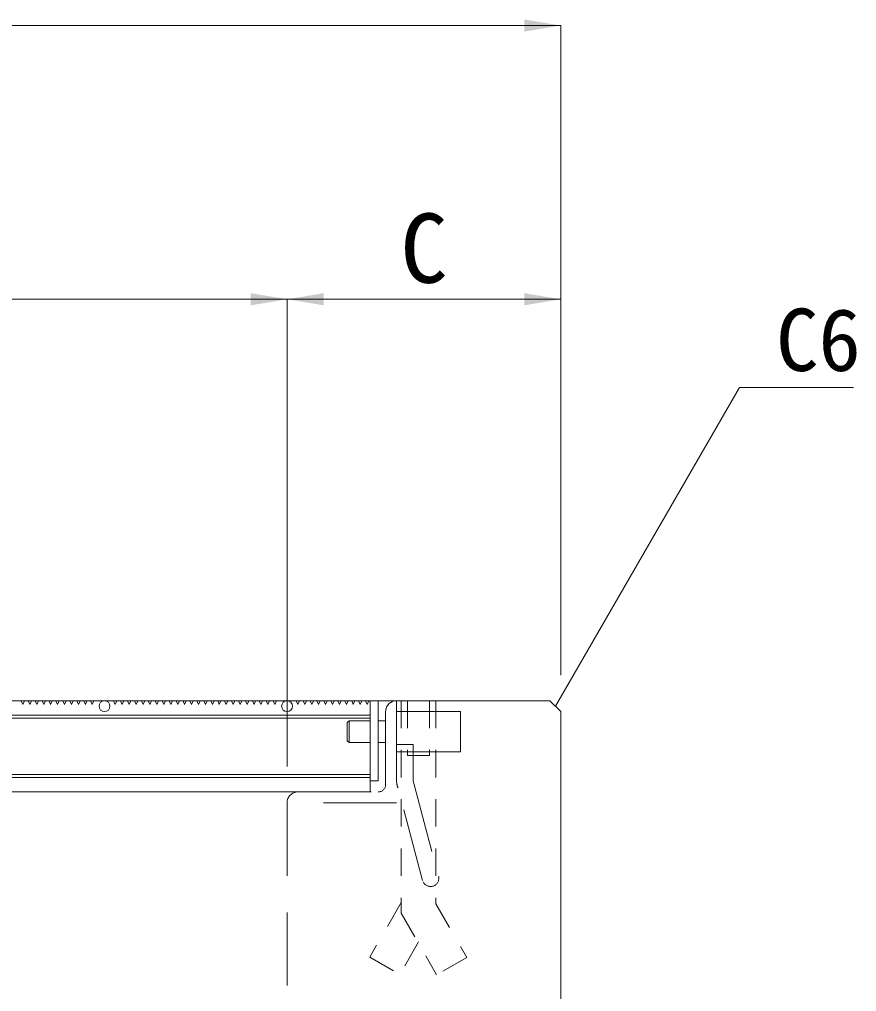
# Model space of a CAD drawing. Units: millimetres at full size; details may follow other scales. Extents: x 77366 to 106166, y -28085 to 6898.
# Drawn here: x 79019 to 79478, y -16689 to -16156 of the extents above; entities that cross this region are included whole.
import ezdxf
from ezdxf.enums import TextEntityAlignment as Align

# ---------------------------------------------------------------- set-up
doc = ezdxf.new("R2010")
doc.units = ezdxf.units.MM
doc.header["$LTSCALE"] = 50
doc.linetypes.add('USER1', pattern=[0.54, 0.3, -0.24])
doc.linetypes.add('USER2', pattern=[1.2, 0.8, -0.4])
for name, color, linetype, lineweight in [('受枠', 3, 'USER2', 9), ('寸法線', 7, 'Continuous', 13), ('引出線', 4, 'Continuous', 13), ('本体', 2, 'Continuous', 20), ('ｲﾝｻｰﾄ', 3, 'USER1', 9), ('ｸﾞﾚｰﾁﾝｸﾞ', 7, 'Continuous', 5)]:
    doc.layers.add(name, color=color, linetype=linetype, lineweight=lineweight)
doc.styles.add('ＭＳ ゴシック', font='')
doc.styles.get('ＭＳ ゴシック').set_extended_font_data('MS Gothic')

# ---------------------------------------------------------------- blocks, each defined once
blk = doc.blocks.new('filled_arrow')
at = {"color": 0, "linetype": 'Continuous', "lineweight": -2}
blk.add_solid([(7.5, 1.25), (0, 0), (7.5, -1.25)], dxfattribs=at)

msp = doc.modelspace()

# ---------------------------------------------------------------- linework, layer by layer
at = {"layer": '受枠'}
for p, q in [((79225.8, -16529.22), (79225.8, -16585.22)), ((79219.8, -16575.22), (79219.8, -16535.22)), ((79225.8, -16535.22), (79260.8, -16535.22)), ((79225.8, -16535.22), (79225.8, -16557.22)), ((79260.8, -16535.22), (79260.8, -16557.22)), ((79199.8, -16540.22), (79198.8, -16541.22)), ((79198.8, -16541.22), (79198.8, -16551.22)), ((79211.3, -16540.22), (79199.8, -16540.22)), ((79199.8, -16540.22), (79199.8, -16552.22)), ((79211.3, -16540.22), (79211.3, -16552.22)), ((79219.8, -16540.22), (79215.8, -16540.22)), ((79215.8, -16540.22), (79215.8, -16552.22)), ((79219.8, -16540.22), (79219.8, -16552.22)), ((79198.8, -16551.22), (79199.8, -16552.22)), ((79211.3, -16552.22), (79199.8, -16552.22)), ((79219.8, -16552.22), (79215.8, -16552.22)), ((79225.8, -16573.22), (79225.8, -16553.22)), ((79225.8, -16553.22), (79234.8, -16553.22)), ((79225.8, -16557.22), (79260.8, -16557.22)), ((79234.8, -16553.22), (79234.8, -16573.22)), ((79234.8, -16573.22), (79248.77, -16625.38)), ((79240.08, -16627.71), (79226.1, -16575.55)), ((79171.8, -16579.22), (79215.8, -16579.22)), ((79225.8, -16585.22), (79165.8, -16585.22))]:
    msp.add_line(p, q, dxfattribs=at)
for centre, radius, start, end in [((79225.8, -16535.22), 6, 90, 180), ((79234.8, -16573.22), 9, 180, 205), ((79215.8, -16575.22), 4, 270, 0), ((79171.8, -16585.22), 6, 90, 180), ((79244.43, -16626.55), 4.5, 205, 15)]:
    msp.add_arc(centre, radius, start, end, dxfattribs=at)
at = {"layer": '寸法線'}
for p, q in [((78315.8, -16159.22), (79315.8, -16159.22)), ((79315.8, -16515.22), (79315.8, -16159.22)), ((78465.8, -16309.22), (79165.8, -16309.22)), ((79165.8, -16565.22), (79165.8, -16309.22)), ((79165.8, -16309.22), (79315.8, -16309.22)), ((79165.8, -16565.22), (79165.8, -16309.22)), ((79315.8, -16515.22), (79315.8, -16309.22))]:
    msp.add_line(p, q, dxfattribs=at)
at = {"layer": '引出線'}
msp.add_lwpolyline([(79312.8, -16532.22), (79413.65, -16357.55), (79476.04, -16357.55)], dxfattribs=at)
at = {"layer": '本体'}
for p, q in [((78321.8, -16529.22), (79309.8, -16529.22)), ((79315.8, -16535.22), (79309.8, -16529.22)), ((79315.8, -16535.22), (79315.8, -17799.22))]:
    msp.add_line(p, q, dxfattribs=at)
at = {"layer": '本体', "linetype": 'USER2', "lineweight": 9}
msp.add_line((79165.8, -16585.22), (79165.8, -17629.22), dxfattribs=at)
at = {"layer": 'ｲﾝｻｰﾄ'}
for p, q in [((79228.3, -16529.22), (79228.3, -16645.7)), ((79228.3, -16529.22), (79247.3, -16529.22)), ((79231.72, -16529.22), (79231.72, -16559.22)), ((79243.88, -16529.22), (79243.88, -16559.22)), ((79247.3, -16529.22), (79247.3, -16640.61)), ((79231.72, -16559.22), (79243.88, -16559.22)), ((79228.3, -16639.9), (79211.08, -16669.72)), ((79247.3, -16640.61), (79264.21, -16669.9)), ((79228.3, -16645.7), (79247.75, -16679.4)), ((79237.8, -16661.45), (79227.53, -16679.22)), ((79211.08, -16669.72), (79227.53, -16679.22)), ((79264.21, -16669.9), (79247.75, -16679.4))]:
    msp.add_line(p, q, dxfattribs=at)
at = {"layer": 'ｸﾞﾚｰﾁﾝｸﾞ'}
for p, q in [((78420.3, -16529.22), (79211.3, -16529.22)), ((79018.2, -16529.22), (79020.2, -16529.22)), ((79020.2, -16529.22), (79021.1, -16531.32)), ((79021.1, -16531.32), (79022, -16529.22)), ((79022, -16529.22), (79024, -16529.22)), ((79024, -16529.22), (79024.9, -16531.32)), ((79024.9, -16531.32), (79025.8, -16529.22)), ((79025.8, -16529.22), (79027.8, -16529.22)), ((79027.8, -16529.22), (79028.7, -16531.32)), ((79028.7, -16531.32), (79029.6, -16529.22)), ((79029.6, -16529.22), (79031.6, -16529.22)), ((79031.6, -16529.22), (79032.5, -16531.32)), ((79032.5, -16531.32), (79033.4, -16529.22)), ((79033.4, -16529.22), (79035.4, -16529.22)), ((79035.4, -16529.22), (79036.3, -16531.32)), ((79036.3, -16531.32), (79037.2, -16529.22)), ((79037.2, -16529.22), (79039.2, -16529.22)), ((79039.2, -16529.22), (79040.1, -16531.32)), ((79040.1, -16531.32), (79041, -16529.22)), ((79041, -16529.22), (79043, -16529.22)), ((79043, -16529.22), (79043.9, -16531.32)), ((79043.9, -16531.32), (79044.8, -16529.22)), ((79044.8, -16529.22), (79046.8, -16529.22)), ((79046.8, -16529.22), (79047.7, -16531.32)), ((79047.7, -16531.32), (79048.6, -16529.22)), ((79048.6, -16529.22), (79050.6, -16529.22)), ((79050.6, -16529.22), (79051.5, -16531.32)), ((79051.5, -16531.32), (79052.4, -16529.22)), ((79052.4, -16529.22), (79054.4, -16529.22)), ((79054.4, -16529.22), (79055.3, -16531.32)), ((79055.3, -16531.32), (79056.2, -16529.22)), ((79056.2, -16529.22), (79058.2, -16529.22)), ((79058.2, -16529.22), (79059.1, -16531.32)), ((79059.1, -16531.32), (79060, -16529.22)), ((79060, -16529.22), (79062.8, -16529.22)), ((79068.8, -16529.22), (79070.8, -16529.22)), ((79070.8, -16529.22), (79071.7, -16531.32)), ((79071.7, -16531.32), (79072.6, -16529.22)), ((79072.6, -16529.22), (79074.6, -16529.22)), ((79074.6, -16529.22), (79075.5, -16531.32)), ((79075.5, -16531.32), (79076.4, -16529.22)), ((79076.4, -16529.22), (79078.4, -16529.22)), ((79078.4, -16529.22), (79079.3, -16531.32)), ((79079.3, -16531.32), (79080.2, -16529.22)), ((79080.2, -16529.22), (79082.2, -16529.22)), ((79082.2, -16529.22), (79083.1, -16531.32)), ((79083.1, -16531.32), (79084, -16529.22)), ((79084, -16529.22), (79086, -16529.22)), ((79086, -16529.22), (79086.9, -16531.32)), ((79086.9, -16531.32), (79087.8, -16529.22)), ((79087.8, -16529.22), (79089.8, -16529.22)), ((79089.8, -16529.22), (79090.7, -16531.32)), ((79090.7, -16531.32), (79091.6, -16529.22)), ((79091.6, -16529.22), (79093.6, -16529.22)), ((79093.6, -16529.22), (79094.5, -16531.32)), ((79094.5, -16531.32), (79095.4, -16529.22)), ((79095.4, -16529.22), (79097.4, -16529.22)), ((79097.4, -16529.22), (79098.3, -16531.32)), ((79098.3, -16531.32), (79099.2, -16529.22)), ((79099.2, -16529.22), (79101.2, -16529.22)), ((79101.2, -16529.22), (79102.1, -16531.32)), ((79102.1, -16531.32), (79103, -16529.22)), ((79103, -16529.22), (79105, -16529.22)), ((79105, -16529.22), (79105.9, -16531.32)), ((79105.9, -16531.32), (79106.8, -16529.22)), ((79106.8, -16529.22), (79108.8, -16529.22)), ((79108.8, -16529.22), (79109.7, -16531.32)), ((79109.7, -16531.32), (79110.6, -16529.22)), ((79110.6, -16529.22), (79112.6, -16529.22)), ((79112.6, -16529.22), (79113.5, -16531.32)), ((79113.5, -16531.32), (79114.4, -16529.22)), ((79114.4, -16529.22), (79116.4, -16529.22)), ((79116.4, -16529.22), (79117.3, -16531.32)), ((79117.3, -16531.32), (79118.2, -16529.22)), ((79118.2, -16529.22), (79120.2, -16529.22)), ((79120.2, -16529.22), (79121.1, -16531.32)), ((79121.1, -16531.32), (79122, -16529.22)), ((79122, -16529.22), (79124, -16529.22)), ((79124, -16529.22), (79124.9, -16531.32)), ((79124.9, -16531.32), (79125.8, -16529.22)), ((79125.8, -16529.22), (79127.8, -16529.22)), ((79127.8, -16529.22), (79128.7, -16531.32)), ((79128.7, -16531.32), (79129.6, -16529.22)), ((79129.6, -16529.22), (79131.6, -16529.22)), ((79131.6, -16529.22), (79132.5, -16531.32)), ((79132.5, -16531.32), (79133.4, -16529.22)), ((79133.4, -16529.22), (79135.4, -16529.22)), ((79135.4, -16529.22), (79136.3, -16531.32)), ((79136.3, -16531.32), (79137.2, -16529.22)), ((79137.2, -16529.22), (79139.2, -16529.22)), ((79139.2, -16529.22), (79140.1, -16531.32)), ((79140.1, -16531.32), (79141, -16529.22)), ((79141, -16529.22), (79143, -16529.22)), ((79143, -16529.22), (79143.9, -16531.32)), ((79143.9, -16531.32), (79144.8, -16529.22)), ((79144.8, -16529.22), (79146.8, -16529.22)), ((79146.8, -16529.22), (79147.7, -16531.32)), ((79147.7, -16531.32), (79148.6, -16529.22)), ((79148.6, -16529.22), (79150.6, -16529.22)), ((79150.6, -16529.22), (79151.5, -16531.32)), ((79151.5, -16531.32), (79152.4, -16529.22)), ((79152.4, -16529.22), (79154.4, -16529.22)), ((79154.4, -16529.22), (79155.3, -16531.32)), ((79155.3, -16531.32), (79156.2, -16529.22)), ((79156.2, -16529.22), (79158.2, -16529.22)), ((79158.2, -16529.22), (79159.1, -16531.32)), ((79159.1, -16531.32), (79160, -16529.22)), ((79160, -16529.22), (79162.8, -16529.22)), ((79168.8, -16529.22), (79170.8, -16529.22)), ((79170.8, -16529.22), (79171.7, -16531.32)), ((79171.7, -16531.32), (79172.6, -16529.22)), ((79172.6, -16529.22), (79174.6, -16529.22)), ((79174.6, -16529.22), (79175.5, -16531.32)), ((79175.5, -16531.32), (79176.4, -16529.22)), ((79176.4, -16529.22), (79178.4, -16529.22)), ((79178.4, -16529.22), (79179.3, -16531.32)), ((79179.3, -16531.32), (79180.2, -16529.22)), ((79180.2, -16529.22), (79182.2, -16529.22)), ((79182.2, -16529.22), (79183.1, -16531.32)), ((79183.1, -16531.32), (79184, -16529.22)), ((79184, -16529.22), (79186, -16529.22)), ((79186, -16529.22), (79186.9, -16531.32)), ((79186.9, -16531.32), (79187.8, -16529.22)), ((79187.8, -16529.22), (79189.8, -16529.22)), ((79189.8, -16529.22), (79190.7, -16531.32)), ((79190.7, -16531.32), (79191.6, -16529.22)), ((79191.6, -16529.22), (79193.6, -16529.22)), ((79193.6, -16529.22), (79194.5, -16531.32)), ((79194.5, -16531.32), (79195.4, -16529.22)), ((79195.4, -16529.22), (79197.4, -16529.22)), ((79197.4, -16529.22), (79198.3, -16531.32)), ((79198.3, -16531.32), (79199.2, -16529.22)), ((79199.2, -16529.22), (79201.2, -16529.22)), ((79201.2, -16529.22), (79202.1, -16531.32)), ((79202.1, -16531.32), (79203, -16529.22)), ((79203, -16529.22), (79205, -16529.22)), ((79205, -16529.22), (79205.9, -16531.32)), ((79205.9, -16531.32), (79206.8, -16529.22)), ((79206.8, -16529.22), (79208.8, -16529.22)), ((79208.8, -16529.22), (79209.7, -16531.32)), ((79209.7, -16531.32), (79210.6, -16529.22)), ((79211.3, -16529.22), (79211.3, -16579.22)), ((79215.8, -16529.22), (79211.3, -16529.22)), ((79211.3, -16529.22), (79211.3, -16573.22)), ((79215.8, -16529.22), (79215.8, -16573.22)), ((78420.3, -16537.22), (79211.3, -16537.22)), ((78420.3, -16538.72), (79211.3, -16538.72)), ((78420.3, -16569.72), (79211.3, -16569.72)), ((78420.3, -16571.22), (79211.3, -16571.22)), ((79215.8, -16573.22), (79211.3, -16573.22)), ((78420.3, -16579.22), (79211.3, -16579.22))]:
    msp.add_line(p, q, dxfattribs=at)
for centre in [(79065.8, -16532.22), (79165.8, -16532.22)]:
    msp.add_circle(centre, 3, dxfattribs=at)

# ---------------------------------------------------------------- block references
at = {"layer": '寸法線', "xscale": 2.67, "yscale": 2.67, "rotation": 180}
for p in [(79315.8, -16159.22), (79165.8, -16309.22), (79315.8, -16309.22)]:
    msp.add_blockref('filled_arrow', p, dxfattribs=at)
at = {"layer": '寸法線', "xscale": 2.67, "yscale": 2.67}
msp.add_blockref('filled_arrow', (79165.8, -16309.22), dxfattribs=at)
at = {"layer": '引出線', "xscale": 0.133, "yscale": 0.133, "rotation": 60}
msp.add_blockref('filled_arrow', (79312.8, -16532.22), dxfattribs=at)

# ---------------------------------------------------------------- texts
at = {"layer": '寸法線', "style": 'ＭＳ ゴシック'}
msp.add_text('C', height=37.98, dxfattribs=at).set_placement((79240.8, -16281.22), align=Align.MIDDLE_CENTER)
at = {"layer": '引出線', "style": 'ＭＳ ゴシック'}
msp.add_text('C6', height=34.18, dxfattribs=at).set_placement((79433.65, -16314.35), align=Align.TOP_LEFT)

doc.saveas('drawing.dxf')
